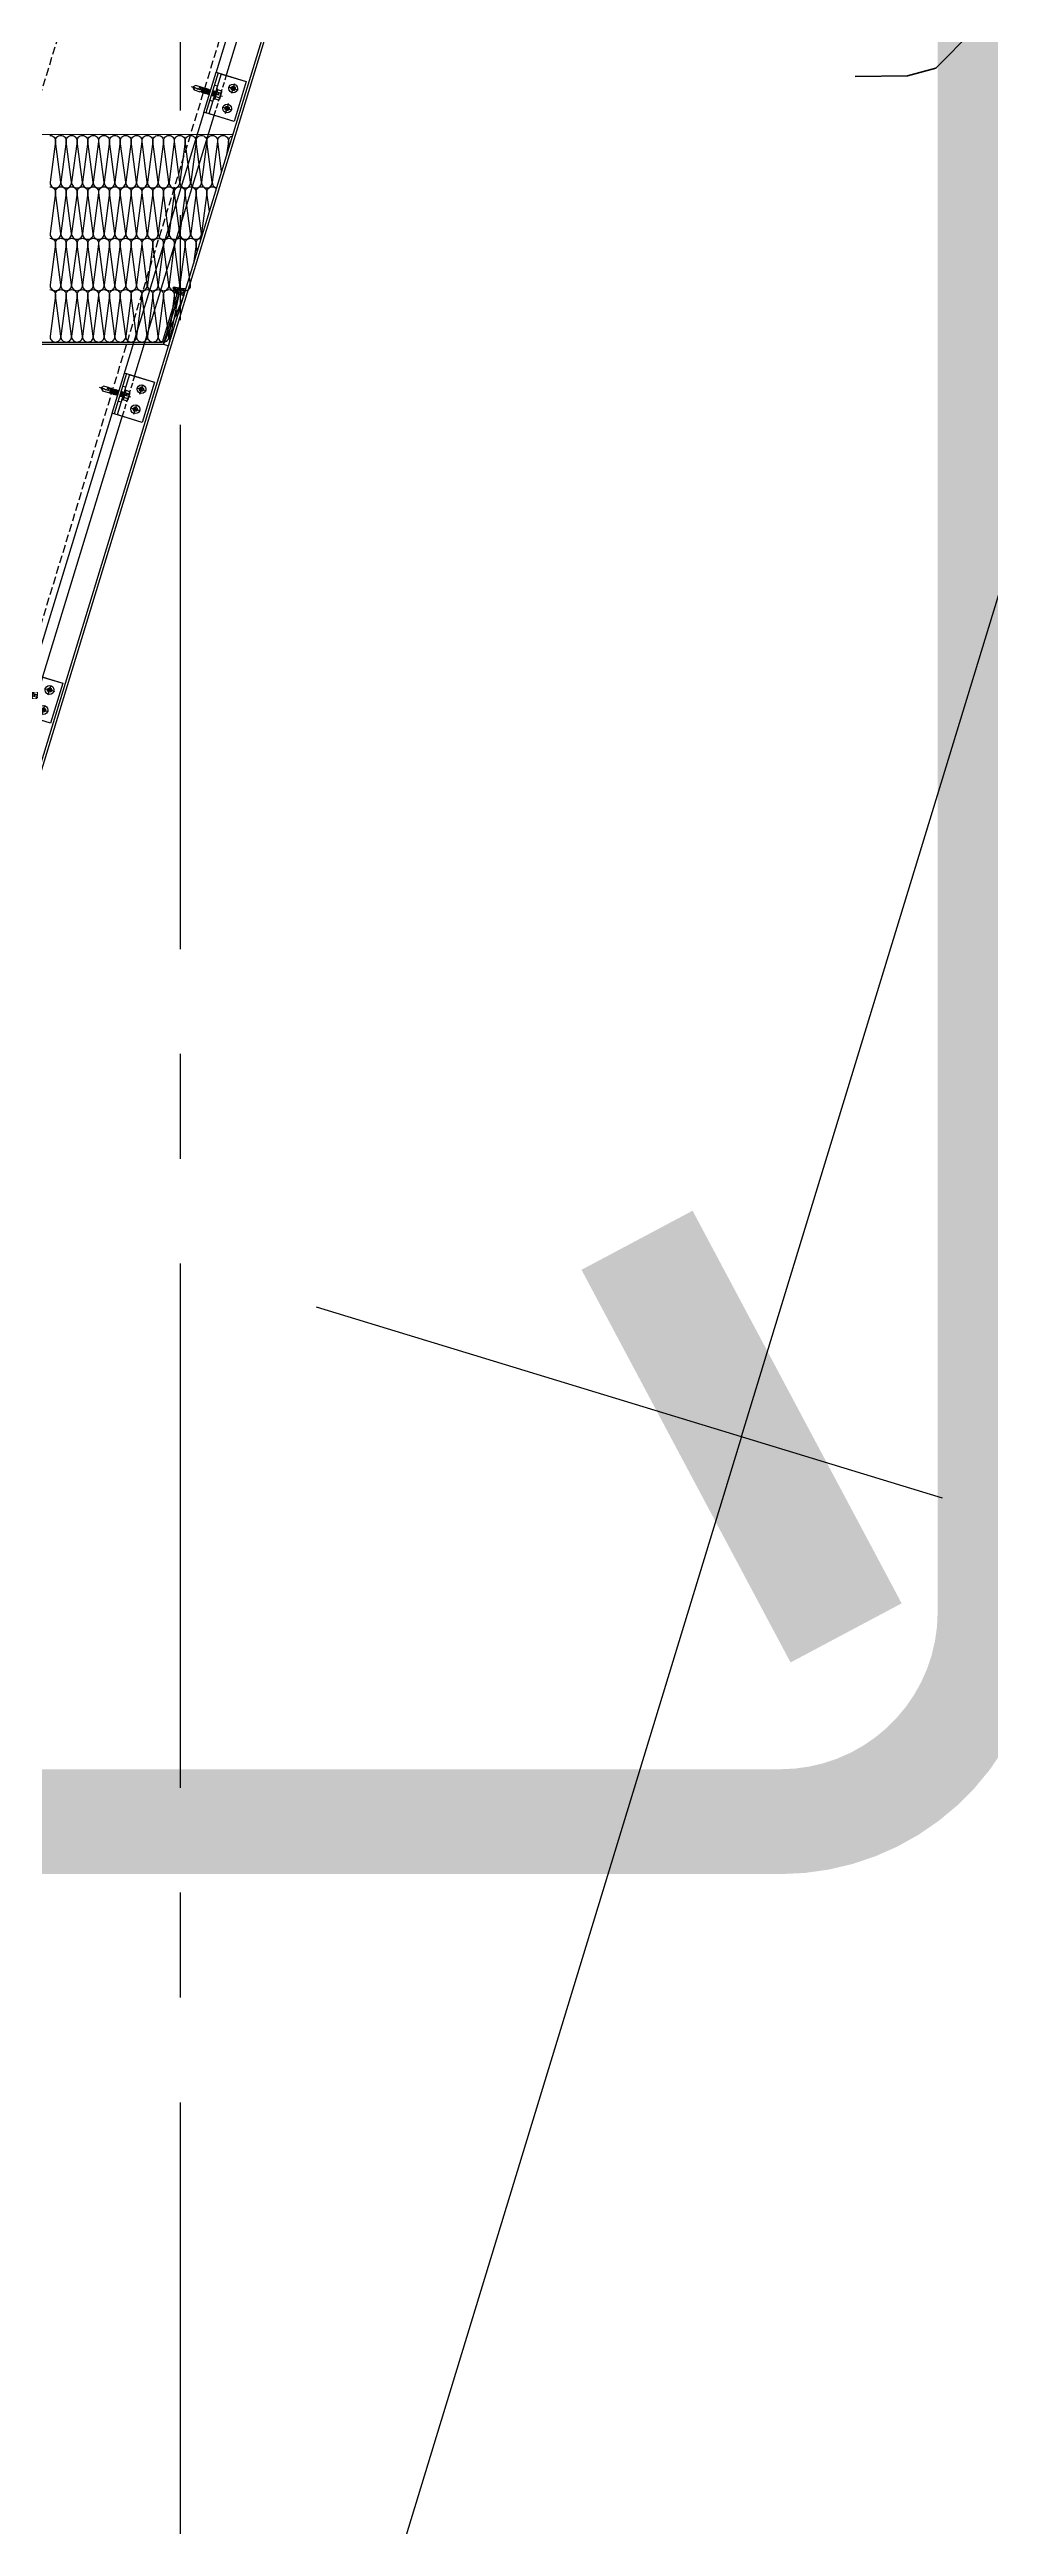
# Model space of a CAD drawing. Extents: x 220580 to 2027826, y -309201 to 71987.
# Drawn here: x 291667 to 292564, y -155559 to -153197 of the extents above; entities that cross this region are included whole.
import ezdxf
from ezdxf.enums import TextEntityAlignment as Align

# ---------------------------------------------------------------- set-up
doc = ezdxf.new("R2010")
doc.units = 0
for name, pattern in [('CENTER', [2, 1.25, -0.25, 0.25, -0.25]), ('DASH', [0.35, 0.25, -0.1]), ('ZN-CENTER', [2, 1.25, -0.25, 0.25, -0.25]), ('ZN-DASH', [0.35, 0.25, -0.1])]:
    doc.linetypes.add(name, pattern=pattern)
for name, color, linetype in [('!ZN1-填充-8', 8, 'Continuous'), ('!ZN3-不锈钢板幕墙-7', 7, 'Continuous'), ('!ZN3-铝板幕墙-3', 3, 'Continuous'), ('!ZN4-辅助材料-1', 1, 'Continuous'), ('!ZN4-配件-11', 11, 'Continuous'), ('!ZN5-钢材投影-40', 40, 'Continuous'), ('!ZN5-铝材投影-112', 112, 'Continuous'), ('!ZN6-虚线-8', 8, 'ZN-DASH'), ('1 轴线 辅助线', 1, 'CENTER'), ('3索引', 3, 'Continuous'), ('DIM', 173, 'Continuous')]:
    doc.layers.add(name, color=color, linetype=linetype)
doc.styles.add('DHTEXT-1', font='ROMANS.shx', dxfattribs={"width": 0.7, "bigfont": 'CHINESE.shx'})
doc.dimstyles.new('ZN3', dxfattribs={"dimscale": 3, "dimtxt": 2.5, "dimasz": 1.5, "dimexe": 1, "dimexo": 2, "dimgap": 0.9, "dimtad": 1, "dimdec": 0, "dimdsep": 46, "dimtxsty": 'DHTEXT-1', "dimblk": 'ARCHTICK', "dimcen": 2.5, "dimclrd": 173, "dimclre": 173, "dimclrt": 7, "dimazin": 2, "dimtfac": 1, "dimtix": 1, "dimtmove": 2, "dimatfit": 3, "dimfxl": 0, "dimarcsym": 0})

# ---------------------------------------------------------------- blocks, each defined once
blk = doc.blocks.new('*U1824')
at = {"color": 0, "linetype": 'ZN-CENTER', "ltscale": 3}
blk.add_line((24, 0), (-7.3, 0), dxfattribs=at)
at = {"ltscale": 10}
for p, q in [((-5.4, -3.5), (-5.4, 3.5)), ((-1, 4.6), (-4.9, 4.6)), ((-1, 2.3), (-4.9, 2.3)), ((-0.6, -5.1), (-0.6, 5.1)), ((-0.2, 5.5), (0, 4.8)), ((0, -4.8), (0, 4.8)), ((0, 2.1), (14.3, 2.1)), ((1.4, 2.7), (2.2, -2.7)), ((3.2, 2.7), (4, -2.7)), ((5, 2.7), (5.8, -2.7)), ((6.8, 2.7), (7.6, -2.7)), ((8.6, 2.7), (9.4, -2.7)), ((10.4, 2.7), (11.2, -2.7)), ((12.2, 2.7), (13, -2.7)), ((-1, -2.3), (-4.9, -2.3)), ((-1, -4.6), (-4.9, -4.6)), ((-0.2, -5.5), (0, -4.8)), ((14.3, -2.1), (0, -2.1))]:
    blk.add_line(p, q, dxfattribs=at)
for points in [[(1.8, -2.1), (1, 2.1), (1.4, 2.7), (1.8, 2.1), (2.6, -2.1), (2.2, -2.7)], [(3.6, -2.1), (2.8, 2.1), (3.2, 2.7), (3.6, 2.1), (4.4, -2.1), (4, -2.7)], [(5.4, -2.1), (4.6, 2.1), (5, 2.7), (5.4, 2.1), (6.2, -2.1), (5.8, -2.7)], [(7.2, -2.1), (6.4, 2.1), (6.8, 2.7), (7.2, 2.1), (8, -2.1), (7.6, -2.7)], [(9, -2.1), (8.2, 2.1), (8.6, 2.7), (9, 2.1), (9.8, -2.1), (9.4, -2.7)], [(10.8, -2.1), (10, 2.1), (10.4, 2.7), (10.8, 2.1), (11.6, -2.1), (11.2, -2.7)], [(12.6, -2.1), (11.8, 2.1), (12.2, 2.7), (12.6, 2.1), (13.4, -2.1), (13, -2.7)]]:
    blk.add_lwpolyline(points, close=True, dxfattribs=at)
for points in [[(14.3, -2.1, -0.414214), (14.4, -2.2), (14.4, -2.3), (20.2, -2.3), (22, -0.3), (22, 0.3), (20.2, 2.3), (14.4, 2.3), (14.4, 2.2, -0.414214), (14.3, 2.1)], [(16.5, -2.3), (16.4, -1.2), (15.8, -1.5, -0.530462), (15, -1.2), (14.8, 0.1, -0.651316), (15.5, 0.5), (16, 0.2), (16.8, 0.7), (22, -0.3, -0.201226), (20.2, 2.3)]]:
    blk.add_lwpolyline(points, format="xyb", dxfattribs=at)
for centre, radius, start, end in [((-3.9, 3.5), 1.58, 133.1736, 226.8264), ((0.1, 0), 5.58, 155.5673, 204.4327), ((0.1, 3.5), 1.58, 133.1736, 226.8264), ((4.1, 0), 5.58, 155.5673, 204.4327), ((7.5, -2.9), 11.3, 132.4922, 138.6064), ((-3.9, -3.5), 1.58, 133.1736, 226.8264), ((0.1, -3.5), 1.58, 133.1736, 226.8264), ((7.5, 2.9), 11.3, 221.3936, 227.5078)]:
    blk.add_arc(centre, radius, start, end, dxfattribs=at)
at = {"layer": 'Defpoints', "color": 0, "ltscale": 10, "style": 'DHTEXT-1', "width": 0.7}
blk.add_text('5.5', height=1, rotation=90, dxfattribs=at).set_placement((-2.5, -0.9), align=Align.CENTER)
blk = doc.blocks.new('*U2097')
at = {"color": 0, "linetype": 'CENTER', "ltscale": 3}
for p, q in [((4.9, 0), (-4.9, 0)), ((0, 4.9), (0, -4.9))]:
    blk.add_line(p, q, dxfattribs=at)
at = {"linetype": 'ByBlock', "ltscale": 10}
for radius in [4.2, 2, 1.23]:
    blk.add_circle((0, 0), radius, dxfattribs=at)
blk = doc.blocks.new('*U1915')
at = {"ltscale": 0.125}
blk.add_wipeout([(-20, -30), (20, -30), (20, -5), (-20, -5)], dxfattribs=at).dxf.layer = '!ZN6-虚线-8'
at = {"layer": '!ZN1-填充-8'}
h = blk.add_hatch(dxfattribs=at)
h.set_pattern_fill('NET3', color=256, scale=0.75, angle=180, style=0)
h.set_pattern_definition([(180, (-1731.706, 294.7402), (-3e-16, -2.38125), []), (240, (-1731.706, 294.7402), (2.062223, -1.190625), []), (300, (-1731.706, 294.7402), (2.062223, 1.190625), [])])
h.paths.add_polyline_path([(20, 0), (-20, 0), (-20, -2), (20, -2)])
at = {"layer": '!ZN5-铝材投影-112'}
blk.add_lwpolyline([(20, -2), (-20, -2), (-20, -30), (20, -30)], close=True, dxfattribs=at)
at = {"layer": '!ZN6-虚线-8', "color": 8, "linetype": 'ZN-DASH', "ltscale": 20}
blk.add_line((-20, -10), (20, -10), dxfattribs=at)
at = {"layer": '!ZN6-虚线-8', "linetype": 'ZN-DASH', "ltscale": 10}
for p, q in [((-7.5, -5), (-7.5, -2)), ((7.5, -5), (7.5, -2))]:
    blk.add_line(p, q, dxfattribs=at)
at = {"layer": '!ZN4-配件-11', "color": 1, "xscale": -1, "rotation": 270}
for name, p in [('*U1824', (0, -5)), ('*U2097', (-10, -20)), ('*U2097', (10, -20))]:
    blk.add_blockref(name, p, dxfattribs=at)
at = {"ltscale": 0.25}
blk.add_wipeout([(20, 0), (20, -2), (-20, -2), (-20, 0)], dxfattribs=at).dxf.layer = '!ZN4-辅助材料-1'
at = {"layer": '!ZN4-辅助材料-1'}
blk.add_lwpolyline([(20, 0), (-20, 0), (-20, -2), (20, -2)], close=True, dxfattribs=at)
at = {"layer": '!ZN5-铝材投影-112', "ltscale": 0.25}
blk.add_line((-20, -5), (20, -5), dxfattribs=at)
blk = doc.blocks.new('20250825140909')
at = {"layer": '!ZN1-填充-8'}
h = blk.add_hatch(dxfattribs=at)
h.set_pattern_fill('AR-SAND', color=256, angle=-16.9698, style=0)
h.set_pattern_definition([(20.5301504, (-126592.7496, 76853.0523), (0.502128505, 1.8613127), [0, -1.52, 0, -1.7, 0, -1.625]), (350.5301504, (-126592.7496, 76853.0523), (2.516413284, 2.18272357), [0, -0.82, 0, -1.37, 0, -0.525]), (310.5301504, (-126593.9261, 76853.4113), (2.98019908, -0.903507059), [0, -0.5, 0, -1.8, 0, -2.35]), (300.5301504, (-126593.926, 76853.4113), (3.131401065, -0.03793323), [0, -0.25, 0, -1.18, 0, -1.35])])
edge = h.paths.add_edge_path()
edge.add_line((-1.7, 11849.3), (3.1, 11847.9))
edge.add_line((3.1, 11847.9), (5, 11854.1))
edge.add_arc((4.3, 11884.5), 30.5, 250.3198, 271.1634, ccw=False)
edge.add_line((-5.9, 11855.9), (-1.7, 11849.3))
at = {"layer": '!ZN1-填充-8', "const_width": 1}
blk.add_lwpolyline([(49.9, 12001.5), (-1698.5, 12001.5)], dxfattribs=at)
at = {"layer": '!ZN1-填充-8', "ltscale": 30, "extrusion": (0, 1.22465e-16, -1)}
for points in [[(124.5, 12000.5, 0.451718), (119.3, 11994.9), (124.4, 11956.1, -0.451718), (119.3, 11950.5, -0.451718), (114.2, 11956.1), (119.3, 11994.9, 0.451718), (114.1, 12000.5, 0.451718), (109, 11994.9), (114.1, 11956.1, -0.451718), (109, 11950.5, -0.451718), (103.9, 11956.1), (108.9, 11994.9, 0.451718), (103.8, 12000.5, 0.451718), (98.7, 11994.9), (103.8, 11956.1, -0.451718), (98.7, 11950.5, -0.451718), (93.6, 11956.1), (98.6, 11994.9, 0.451718), (93.5, 12000.5, 0.451718), (88.4, 11994.9), (93.5, 11956.1, -0.451718), (88.4, 11950.5, -0.451718), (83.2, 11956.1), (88.3, 11994.9, 0.451718), (83.2, 12000.5, 0.451718), (78.1, 11994.9), (83.2, 11956.1, -0.451718), (78, 11950.5, -0.451718), (72.9, 11956.1), (78, 11994.9, 0.451718), (72.9, 12000.5, 0.451718), (67.8, 11994.9), (72.8, 11956.1, -0.451718), (67.7, 11950.5, -0.451718), (62.6, 11956.1), (67.7, 11994.9, 0.451718), (62.6, 12000.5, 0.451718), (57.5, 11994.9), (62.5, 11956.1, -0.451718), (57.4, 11950.5, -0.451718), (52.3, 11956.1), (57.4, 11994.9, 0.451718), (52.3, 12000.5, 0.451718), (47.1, 11994.9), (52.2, 11956.1, -0.451718), (47.1, 11950.5, -0.451718), (42, 11956.1), (47.1, 11994.9, 0.451718), (41.9, 12000.5, 0.451718), (36.8, 11994.9), (41.9, 11956.1, -0.451718), (36.8, 11950.5, -0.451718), (31.7, 11956.1), (36.7, 11994.9, 0.451718), (31.6, 12000.5, 0.451718), (26.5, 11994.9), (31.6, 11956.1, -0.451718), (26.5, 11950.5, -0.451718), (21.3, 11956.1), (26.4, 11994.9, 0.451718), (21.3, 12000.5, 0.451718), (16.2, 11994.9), (21.3, 11956.1, -0.451718), (16.1, 11950.5, -0.451718), (11, 11956.1), (16.1, 11994.9, 0.451718), (11, 12000.5, 0.451718), (5.9, 11994.9), (10.9, 11956.1, -0.451718), (5.8, 11950.5, -0.451718), (0.7, 11956.1), (5.8, 11994.9, 0.451718), (0.7, 12000.5, 0.451718), (-4.4, 11994.9), (0.6, 11956.1, -0.451718), (-4.5, 11950.5, -0.451718), (-9.6, 11956.1), (-4.5, 11994.9, 0.451718), (-9.6, 12000.5, 0.451718), (-14.8, 11994.9), (-9.7, 11956.1, -0.451718), (-14.8, 11950.5, -0.451718), (-19.9, 11956.1), (-14.8, 11994.9, 0.451718), (-20, 12000.5, 0.451718), (-25.1, 11994.9), (-20, 11956.1, -0.451718), (-25.1, 11950.5, -0.451718), (-30.2, 11956.1), (-25.2, 11994.9, 0.451718), (-30.3, 12000.5, 0.451718), (-35.4, 11994.9), (-30.3, 11956.1, -0.391796), (-34.4, 11950.6, -0.391796)], [(-39.2, 11966.3), (-35.5, 11994.9, 0.451718), (-40.6, 12000.5, 0.451718), (-45.7, 11994.9), (-44, 11982.1)], [(-46.4, 11990), (-45.8, 11994.9, 0.375344), (-49.6, 12000.3, 0.375344)], [(124.5, 11951.5, 0.451718), (119.3, 11945.9), (124.4, 11907.1, -0.451718), (119.3, 11901.5, -0.451718), (114.2, 11907.1), (119.3, 11945.9, 0.451718), (114.1, 11951.5, 0.451718), (109, 11945.9), (114.1, 11907.1, -0.451718), (109, 11901.5, -0.451718), (103.9, 11907.1), (108.9, 11945.9, 0.451718), (103.8, 11951.5, 0.451718), (98.7, 11945.9), (103.8, 11907.1, -0.451718), (98.7, 11901.5, -0.451718), (93.6, 11907.1), (98.6, 11945.9, 0.451718), (93.5, 11951.5, 0.451718), (88.4, 11945.9), (93.5, 11907.1, -0.451718), (88.4, 11901.5, -0.451718), (83.2, 11907.1), (88.3, 11945.9, 0.451718), (83.2, 11951.5, 0.451718), (78.1, 11945.9), (83.2, 11907.1, -0.451718), (78, 11901.5, -0.451718), (72.9, 11907.1), (78, 11945.9, 0.451718), (72.9, 11951.5, 0.451718), (67.8, 11945.9), (72.8, 11907.1, -0.451718), (67.7, 11901.5, -0.451718), (62.6, 11907.1), (67.7, 11945.9, 0.451718), (62.6, 11951.5, 0.451718), (57.5, 11945.9), (62.5, 11907.1, -0.451718), (57.4, 11901.5, -0.451718), (52.3, 11907.1), (57.4, 11945.9, 0.451718), (52.3, 11951.5, 0.451718), (47.1, 11945.9), (52.2, 11907.1, -0.451718), (47.1, 11901.5, -0.451718), (42, 11907.1), (47.1, 11945.9, 0.451718), (41.9, 11951.5, 0.451718), (36.8, 11945.9), (41.9, 11907.1, -0.451718), (36.8, 11901.5, -0.451718), (31.7, 11907.1), (36.7, 11945.9, 0.451718), (31.6, 11951.5, 0.451718), (26.5, 11945.9), (31.6, 11907.1, -0.451718), (26.5, 11901.5, -0.451718), (21.3, 11907.1), (26.4, 11945.9, 0.451718), (21.3, 11951.5, 0.451718), (16.2, 11945.9), (21.3, 11907.1, -0.451718), (16.1, 11901.5, -0.451718), (11, 11907.1), (16.1, 11945.9, 0.451718), (11, 11951.5, 0.451718), (5.9, 11945.9), (10.9, 11907.1, -0.451718), (5.8, 11901.5, -0.451718), (0.7, 11907.1), (5.8, 11945.9, 0.451718), (0.7, 11951.5, 0.451718), (-4.4, 11945.9), (0.6, 11907.1, -0.451718), (-4.5, 11901.5, -0.451718), (-9.6, 11907.1), (-4.5, 11945.9, 0.451718), (-9.6, 11951.5, 0.451718), (-14.8, 11945.9), (-9.7, 11907.1, -0.451718), (-14.8, 11901.5, -0.451718), (-19.9, 11907.1), (-14.8, 11945.9, 0.451718), (-20, 11951.5, 0.451718), (-25.1, 11945.9), (-20, 11907.1, -0.128235), (-20.4, 11904.6, -0.128235)], [(-27.5, 11928), (-25.2, 11945.9, 0.451718), (-30.3, 11951.5, 0.219638), (-34.2, 11949.8, 0.219638)], [(124.5, 11902.5, 0.451718), (119.3, 11896.9), (124.4, 11858.1, -0.451718), (119.3, 11852.5, -0.451718), (114.2, 11858.1), (119.3, 11896.9, 0.451718), (114.1, 11902.5, 0.451718), (109, 11896.9), (114.1, 11858.1, -0.451718), (109, 11852.5, -0.451718), (103.9, 11858.1), (108.9, 11896.9, 0.451718), (103.8, 11902.5, 0.451718), (98.7, 11896.9), (103.8, 11858.1, -0.451718), (98.7, 11852.5, -0.451718), (93.6, 11858.1), (98.6, 11896.9, 0.451718), (93.5, 11902.5, 0.451718), (88.4, 11896.9), (93.5, 11858.1, -0.451718), (88.4, 11852.5, -0.451718), (83.2, 11858.1), (88.3, 11896.9, 0.451718), (83.2, 11902.5, 0.451718), (78.1, 11896.9), (83.2, 11858.1, -0.451718), (78, 11852.5, -0.451718), (72.9, 11858.1), (78, 11896.9, 0.451718), (72.9, 11902.5, 0.451718), (67.8, 11896.9), (72.8, 11858.1, -0.451718), (67.7, 11852.5, -0.451718), (62.6, 11858.1), (67.7, 11896.9, 0.451718), (62.6, 11902.5, 0.451718), (57.5, 11896.9), (62.5, 11858.1, -0.451718), (57.4, 11852.5, -0.451718), (52.3, 11858.1), (57.4, 11896.9, 0.451718), (52.3, 11902.5, 0.451718), (47.1, 11896.9), (52.2, 11858.1, -0.451718), (47.1, 11852.5, -0.451718), (42, 11858.1), (47.1, 11896.9, 0.451718), (41.9, 11902.5, 0.451718), (36.8, 11896.9), (41.9, 11858.1, -0.451718), (36.8, 11852.5, -0.451718), (31.7, 11858.1), (36.7, 11896.9, 0.451718), (31.6, 11902.5, 0.451718), (26.5, 11896.9), (31.6, 11858.1, -0.451718), (26.5, 11852.5, -0.451718), (21.3, 11858.1), (26.4, 11896.9, 0.451718), (21.3, 11902.5, 0.451718), (16.2, 11896.9), (21.3, 11858.1, -0.451718), (16.1, 11852.5, -0.451718), (11, 11858.1), (16.1, 11896.9, 0.451718), (11, 11902.5, 0.451718), (5.9, 11896.9), (10.9, 11858.1, -0.451718), (5.8, 11852.5, -0.451718), (0.7, 11858.1), (5.8, 11896.9, 0.451718), (0.7, 11902.5, 0.451718), (-4.4, 11896.9), (0.6, 11858.1, -0.451718), (-4.5, 11852.5, -0.451718), (-9.6, 11858.1), (-4.5, 11896.9, 0.451718), (-9.6, 11902.5, 0.451718), (-14.8, 11896.9), (-12.3, 11878.2)], [(-15.8, 11889.6), (-14.8, 11896.9, 0.437995), (-19.7, 11902.5, 0.437995)], [(124.5, 11853.5, 0.451718), (119.3, 11847.9), (124.4, 11809.1, -0.451718), (119.3, 11803.5, -0.451718), (114.2, 11809.1), (119.3, 11847.9, 0.451718), (114.1, 11853.5, 0.451718), (109, 11847.9), (114.1, 11809.1, -0.451718), (109, 11803.5, -0.451718), (103.9, 11809.1), (108.9, 11847.9, 0.451718), (103.8, 11853.5, 0.451718), (98.7, 11847.9), (103.8, 11809.1, -0.451718), (98.7, 11803.5, -0.451718), (93.6, 11809.1), (98.6, 11847.9, 0.451718), (93.5, 11853.5, 0.451718), (88.4, 11847.9), (93.5, 11809.1, -0.451718), (88.4, 11803.5, -0.451718), (83.2, 11809.1), (88.3, 11847.9, 0.451718), (83.2, 11853.5, 0.451718), (78.1, 11847.9), (83.2, 11809.1, -0.451718), (78, 11803.5, -0.451718), (72.9, 11809.1), (78, 11847.9, 0.451718), (72.9, 11853.5, 0.451718), (67.8, 11847.9), (72.8, 11809.1, -0.451718), (67.7, 11803.5, -0.451718), (62.6, 11809.1), (67.7, 11847.9, 0.451718), (62.6, 11853.5, 0.451718), (57.5, 11847.9), (62.5, 11809.1, -0.451718), (57.4, 11803.5, -0.451718), (52.3, 11809.1), (57.4, 11847.9, 0.451718), (52.3, 11853.5, 0.451718), (47.1, 11847.9), (52.2, 11809.1, -0.451718), (47.1, 11803.5, -0.451718), (42, 11809.1), (47.1, 11847.9, 0.451718), (41.9, 11853.5, 0.451718), (36.8, 11847.9), (41.9, 11809.1, -0.451718), (36.8, 11803.5, -0.451718), (31.7, 11809.1), (36.7, 11847.9, 0.451718), (31.6, 11853.5, 0.451718), (26.5, 11847.9), (31.6, 11809.1, -0.451718), (26.5, 11803.5, -0.451718), (21.3, 11809.1), (26.4, 11847.9, 0.451718), (21.3, 11853.5, 0.451718), (16.2, 11847.9), (21.3, 11809.1, -0.451718), (16.1, 11803.5, -0.451718), (11, 11809.1), (16.1, 11847.9, 0.451718), (11, 11853.5, 0.451718), (5.9, 11847.9), (10.9, 11809.1, -0.196269), (9.9, 11805.4, -0.196269)], [(3.1, 11827.6), (5.8, 11847.9, 0.451718), (0.7, 11853.5, 0.286348), (-3.9, 11850.7)]]:
    blk.add_lwpolyline(points, format="xyb", dxfattribs=at)
at = {"layer": '!ZN3-不锈钢板幕墙-7'}
for p, q in [((-3.4, 11849.1), (-17.4, 11803)), ((-16.3, 11801.5), (-1.7, 11849.3)), ((-5.9, 11855.9), (-7.2, 11855)), ((-7.2, 11855), (-3.4, 11849.1)), ((-1.7, 11849.3), (-5.9, 11855.9)), ((-872.9, 11801.5), (-16.3, 11801.5)), ((-17.4, 11803), (-872.5, 11803))]:
    blk.add_line(p, q, dxfattribs=at)
at = {"layer": '!ZN3-铝板幕墙-3'}
for points in [[(-2243.1, 4975), (-2118.5, 4975), (770.5, 14439)], [(-2096, 4971.6), (794, 14439)], [(-2093.5, 4971.3), (796.6, 14439)]]:
    blk.add_lwpolyline(points, dxfattribs=at)
at = {"layer": '!ZN4-辅助材料-1', "ltscale": 0.1}
for p, q in [((3.1, 11847.9), (-16.3, 11801.5)), ((-1.7, 11849.3), (-11.5, 11800))]:
    blk.add_line(p, q, dxfattribs=at)
blk.add_lwpolyline([(-16.3, 11801.5), (-11.5, 11800), (3.1, 11847.9), (-1.7, 11849.3)], close=True, dxfattribs=at)
blk.add_lwpolyline([(5, 11854.1, -0.091199), (-5.9, 11855.9, 1.546324)], format="xyb", dxfattribs=at)
at = {"layer": '!ZN5-钢材投影-40'}
blk.add_line((-1534.8, 6921.3), (767.5, 14463.3), dxfattribs=at)
at = {"layer": '!ZN6-虚线-8', "ltscale": 30}
for p, q in [((-1540.6, 6923), (761.1, 14463)), ((-1682.1, 6966.3), (604, 14455.2))]:
    blk.add_line(p, q, dxfattribs=at)
at = {"xscale": -1, "rotation": 73.02450059439599}
for p in [(28.2, 12041.7), (-59.3, 11754.8), (-146.9, 11467.9)]:
    blk.add_blockref('*U1915', p, dxfattribs=at)
blk = doc.blocks.new('_ArchTick')
at = {"color": 0, "linetype": 'ByBlock', "const_width": 0.4}
blk.add_lwpolyline([(-0.5, -0.5), (0.5, 0.5)], dxfattribs=at)
blk = doc.blocks.new('*D545')
at = {"layer": 'Defpoints', "color": 0, "ltscale": 30, "transparency": 16777216}
for p in [(291538.5, -154279.4), (290470.1, -157779.4), (291258.2, -158019.9)]:
    blk.add_point(p, dxfattribs=at)
at = {"layer": 'DIM', "color": 173, "linetype": 'ByBlock', "lineweight": -2, "ltscale": 30, "transparency": 16777216}
for p, q in [((291921.1, -154396.1), (292518, -154578.3)), ((292326.7, -154519.9), (291258.2, -158019.9)), ((290852.7, -157896.1), (291449.5, -158078.3))]:
    blk.add_line(p, q, dxfattribs=at)
at = {"layer": 'DIM', "color": 173, "lineweight": -2, "ltscale": 30, "transparency": 16777216, "xscale": 300, "yscale": 300, "zscale": 300}
for p, rotation in [((292326.7, -154519.9), 73.02450059439671), ((291258.2, -158019.9), 253.0245005943967)]:
    blk.add_blockref('_ArchTick', p, dxfattribs=dict(at, rotation=rotation))
at = {"layer": 'DIM', "color": 7, "ltscale": 30, "transparency": 16777216, "insert": (291381.2, -156144.4), "char_height": 500, "attachment_point": 5, "rotation": 73.0245, "style": 'DHTEXT-1'}
blk.add_mtext('3659', dxfattribs=at)
blk = doc.blocks.new('*D546')
at = {"layer": 'Defpoints', "color": 0, "ltscale": 30, "transparency": 16777216}
for p in [(292605.7, -150783.6), (293393.8, -151024.2), (291538.5, -154279.4)]:
    blk.add_point(p, dxfattribs=at)
at = {"layer": 'DIM', "color": 173, "linetype": 'ByBlock', "lineweight": -2, "ltscale": 30, "transparency": 16777216}
for p, q in [((292988.2, -150900.4), (293585.1, -151082.6)), ((292326.7, -154519.9), (293393.8, -151024.2)), ((291921.1, -154396.1), (292518, -154578.3))]:
    blk.add_line(p, q, dxfattribs=at)
at = {"layer": 'DIM', "color": 173, "lineweight": -2, "ltscale": 30, "transparency": 16777216, "xscale": 300, "yscale": 300, "zscale": 300}
for p, rotation in [((293393.8, -151024.2), 73.0245005943945), ((292326.7, -154519.9), 253.0245005943945)]:
    blk.add_blockref('_ArchTick', p, dxfattribs=dict(at, rotation=rotation))
at = {"layer": 'DIM', "color": 7, "ltscale": 30, "transparency": 16777216, "insert": (292449, -152646.5), "char_height": 500, "attachment_point": 5, "rotation": 73.0245, "style": 'DHTEXT-1'}
blk.add_mtext('3655', dxfattribs=at)

msp = doc.modelspace()

# ---------------------------------------------------------------- linework, layer by layer
at = {"layer": '3索引', "linetype": 'DASH', "ltscale": 1000, "const_width": 100}
msp.add_lwpolyline([(289680.6, -152274.8), (292363.7, -152274.8, -0.414214), (292563.7, -152474.8), (292563.7, -154687.2, -0.414214), (292363.7, -154887.2), (289680.6, -154887.2, -0.414214), (289480.6, -154687.2), (289480.6, -152474.8, -0.414214)], format="xyb", close=True, dxfattribs=at)

# ---------------------------------------------------------------- next in the draw order: block references
at = {"ltscale": 1000}
msp.add_blockref('20250825140909', (291791.7, -165279.4), dxfattribs=at)

# ---------------------------------------------------------------- next in the draw order: linework, layer by layer
at = {"layer": '1 轴线 辅助线', "ltscale": 400}
msp.add_line((291791.7, -168454.9), (291791.7, -148390.8), dxfattribs=at)

# ---------------------------------------------------------------- next in the draw order: dimensions: what is measured, and where the dimension line sits
at = {"layer": 'DIM', "ltscale": 30}
for p2, distance, picture, middle in [((292605.7, -150783.6), -824, '*D546', (292449, -152646.5)), ((290470.1, -157779.4), 824, '*D545', (291381.2, -156144.4))]:
    dim = msp.add_aligned_dim(p1=(291538.5, -154279.4), p2=p2, distance=distance, dimstyle='ZN3', override={"dimscale": 200}, dxfattribs=at)
    dim.commit()
    dim.dimension.update_dxf_attribs({"geometry": picture, "text_midpoint": middle})

doc.saveas('drawing.dxf')
